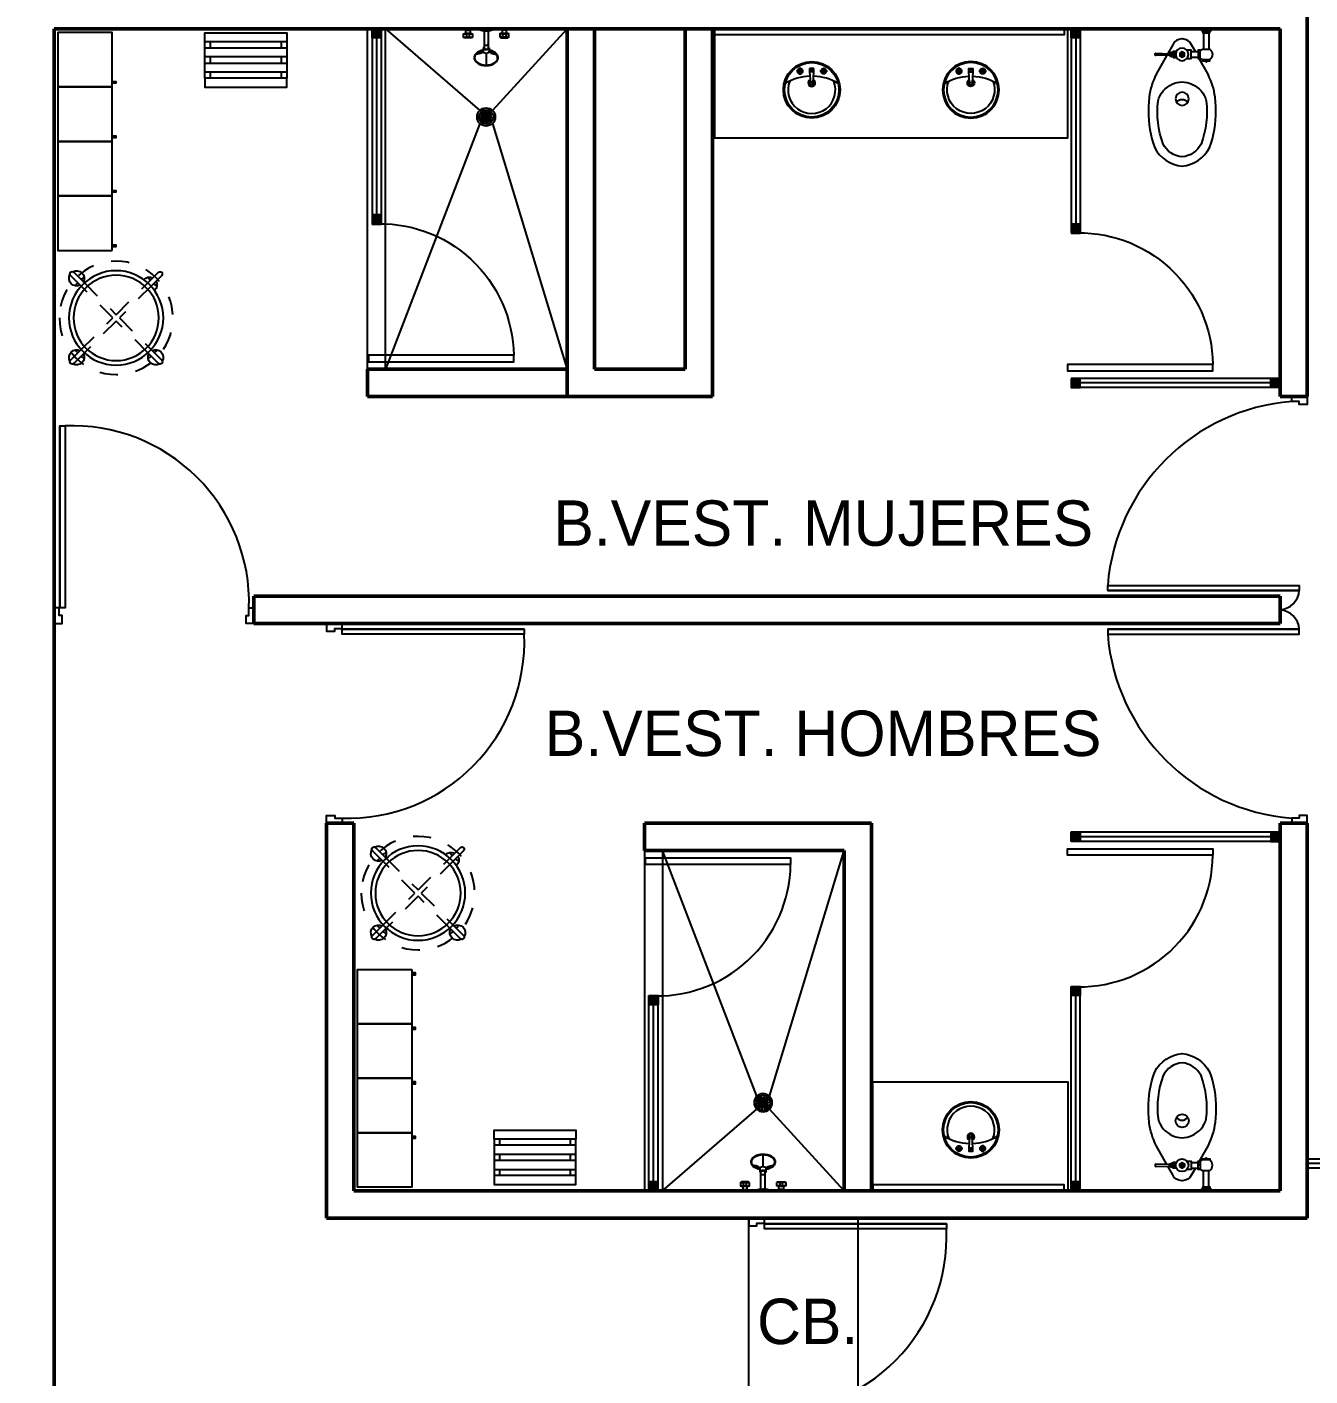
# Model space of a CAD drawing. Header units: millimetres. Extents: x 2523 to 2756, y 378 to 482.
# Drawn here: x 2573.53 to 2580.59, y 452.33 to 459.76 of the extents above; entities that cross this region are included whole.
import ezdxf

# ---------------------------------------------------------------- set-up
doc = ezdxf.new("R2010")
doc.units = ezdxf.units.MM
doc.linetypes.add('H25', pattern=[0.06, 0.0375, -0.0225])
for name, color, linetype in [('CANCEL', 6, 'Continuous'), ('MOBILIARIO', 161, 'Continuous'), ('MOBSANIT', 161, 'Continuous'), ('PISOS', 1, 'Continuous'), ('PUERTAS', 2, 'Continuous'), ('TEXTOS', 3, 'Continuous')]:
    doc.layers.add(name, color=color, linetype=linetype)
doc.layers.add('MUROS', color=7, linetype='Continuous', lineweight=50)
doc.styles.add('STYLE1', font='GOTHIC.TTF')

# ---------------------------------------------------------------- blocks, each defined once
blk = doc.blocks.new('PK80')
at = {"layer": 'CANCEL'}
blk.add_lwpolyline([(-0.7588, -0.0198), (-0.7588, 0.7802), (-0.7229, 0.7802), (-0.7229, -0.0198), (-0.7588, -0.0198), (-0.7588, 0.7728)], dxfattribs=at)
blk.add_arc((-0.7336, 0.0453), 0.735, 356.38877, 89.17046, dxfattribs=at)
blk = doc.blocks.new('P110')
at = {"color": 2}
blk.add_lwpolyline([(0.0317, 1.0882), (0.0317, 0.0853), (0.0317, 1.0882), (0.0594, 1.0882), (0.0594, 0.0853), (0.0317, 0.0853)], close=True, dxfattribs=at)
for points in [[(0, 0.0161), (0, 0), (0.0432, 0), (0.0432, 0.0443), (0.0277, 0.0443), (0.0277, 0.0853), (0, 0.0853), (0, 0.0678)], [(1.1, 0.0161), (1.1, 0), (1.0568, 0), (1.0568, 0.0443), (1.0723, 0.0443), (1.0723, 0.0853), (1.1, 0.0853), (1.1, 0.0678)]]:
    blk.add_lwpolyline(points, dxfattribs=at)
at = {"color": 8}
blk.add_arc((0.0995, 0.1158), 0.9733, 358.20212, 92.36267, dxfattribs=at)
blk = doc.blocks.new('PAR110')
at = {"layer": 'PUERTAS'}
for points in [[(-1.175, 0.1339), (-1.175, 0.15), (-1.1318, 0.15), (-1.1318, 0.1057), (-1.1473, 0.1057), (-1.1473, 0.0647), (-1.175, 0.0647), (-1.175, 0.0822)], [(1.175, 0.1339), (1.175, 0.15), (1.1318, 0.15), (1.1318, 0.1057), (1.1473, 0.1057), (1.1473, 0.0647), (1.175, 0.0647), (1.175, 0.0822)]]:
    blk.add_lwpolyline(points, dxfattribs=at)
for points in [[(-0.1067, -0.9491), (-0.1067, 0.106), (-0.1067, -0.9491), (-0.1344, -0.9491), (-0.1344, 0.106), (-0.1067, 0.106)], [(0.1067, -0.9491), (0.1067, 0.106), (0.1067, -0.9491), (0.1344, -0.9491), (0.1344, 0.106), (0.1067, 0.106)]]:
    blk.add_lwpolyline(points, close=True, dxfattribs=at)
for centre, start, end in [((-0.1143, -0.0084), 4.20585, 86.16297), ((0.1143, -0.0084), 93.83703, 175.79415)]:
    blk.add_arc(centre, 0.1146, start, end, dxfattribs=at)
at = {"layer": 'PUERTAS', "color": 8}
for centre, start, end in [((-0.048, 0.1502), 184.44319, 265.50468), ((0.048, 0.1502), 274.49532, 355.55681)]:
    blk.add_arc(centre, 1.1026, start, end, dxfattribs=at)
blk = doc.blocks.new('CASILLERO')
blk.add_lwpolyline([(0.15, 0), (-0.15, 0), (-0.15, 0.3), (0.15, 0.3)], close=True)
blk.add_lwpolyline([(0.12, 0), (0.12, -0.02), (0.13, -0.02), (0.13, 0)])
blk.add_circle((0.125, -0.0148), 0.00353)
blk = doc.blocks.new('OB046RS')
at = {"color": 8}
for p, q in [((-0.125, -0.0017), (-0.075, -0.0017)), ((-0.125, -0.0283), (-0.1075, -0.0283)), ((-0.125, -0.0467), (-0.1075, -0.0467)), ((-0.1117, -0.0067), (-0.1117, -0.005)), ((-0.0925, -0.0283), (-0.075, -0.0283)), ((-0.0925, -0.0467), (-0.075, -0.0467)), ((-0.0883, -0.0067), (-0.0883, -0.005)), ((0.125, -0.0017), (0.075, -0.0017)), ((0.0925, -0.0283), (0.075, -0.0283)), ((0.0925, -0.0467), (0.075, -0.0467)), ((0.0883, -0.0067), (0.0883, -0.005)), ((0.125, -0.0283), (0.1075, -0.0283)), ((0.125, -0.0467), (0.1075, -0.0467)), ((0.1117, -0.0067), (0.1117, -0.005))]:
    blk.add_line(p, q, dxfattribs=at)
for p, q in [((-0.0118, -0.0099), (-0.0118, -0.1053)), ((-0.0162, -0.1053), (-0.0162, -0.1258)), ((0.0162, -0.1053), (0.0162, -0.1254))]:
    blk.add_line(p, q)
at = {"color": 8, "linetype": 'Continuous'}
blk.add_line((0, -0.134), (0, -0.1995), dxfattribs=at)
for points in [[(-0.125, 0), (-0.125, -0.0017, -0.061783), (-0.1125, -0.005), (-0.0875, -0.005, -0.061233), (-0.075, -0.0017), (-0.075, 0)], [(0.04, 0), (-0.04, 0, 0.039972), (-0.04, -0.0005, 0.265446), (-0.0384, -0.0033, 0.073458), (-0.0283, -0.0074, 0.034708), (-0.0165, -0.0095, 0.025222), (0, -0.0103, 0.025222), (0.0165, -0.0095, 0.034708), (0.0283, -0.0074, 0.073458), (0.0384, -0.0033, 0.265446), (0.04, -0.0005, 0.265446)], [(0.125, 0), (0.125, -0.0017, 0.061783), (0.1125, -0.005), (0.0875, -0.005, 0.061233), (0.075, -0.0017), (0.075, 0)]]:
    blk.add_lwpolyline(points, format="xyb")
for points in [[(-0.075, -0.0467, -0.061233), (-0.0875, -0.05), (-0.1125, -0.05, -0.061233), (-0.125, -0.0467), (-0.125, -0.0283, -0.061233), (-0.1125, -0.025), (-0.0875, -0.025, -0.061233), (-0.075, -0.0283)], [(0.075, -0.0467, 0.061233), (0.0875, -0.05), (0.1125, -0.05, 0.061233), (0.125, -0.0467), (0.125, -0.0283, 0.061233), (0.1125, -0.025), (0.0875, -0.025, 0.061233), (0.075, -0.0283)]]:
    blk.add_lwpolyline(points, format="xyb", close=True)
for points in [[(-0.1125, -0.025), (-0.1125, -0.0067), (-0.0875, -0.0067), (-0.0875, -0.025)], [(0.1125, -0.025), (0.1125, -0.0067), (0.0875, -0.0067), (0.0875, -0.025)]]:
    blk.add_lwpolyline(points, close=True)
at = {"color": 8}
for points in [[(-0.0925, -0.0283), (-0.1075, -0.0283), (-0.1075, -0.0467), (-0.0925, -0.0467)], [(0.0925, -0.0283), (0.1075, -0.0283), (0.1075, -0.0467), (0.0925, -0.0467)]]:
    blk.add_lwpolyline(points, close=True, dxfattribs=at)
blk.add_lwpolyline([(0.0116, -0.0099), (0.0116, -0.1053)])
for centre, start, end in [((-0.1066, -0.0215), 210.28585, 262.30485), ((-0.1066, -0.0535), 97.69515, 149.71415), ((-0.0934, -0.0215), 277.69515, 329.71415), ((-0.0934, -0.0535), 30.28585, 82.30485), ((0.0934, -0.0215), 210.28585, 262.30485), ((0.0934, -0.0535), 97.69515, 149.71415), ((0.1066, -0.0215), 277.69515, 329.71415), ((0.1066, -0.0535), 30.28585, 82.30485)]:
    blk.add_arc(centre, 0.00685, start, end, dxfattribs=at)
for centre, major_axis, ratio, start_param, end_param in [((0, -0.1593), (0.0661, 0), 0.651718, 1.818826, 7.605952), ((0, -0.1053), (0.0162, 0), 0.527636, 2.382421, 7.061397), ((0, -0.1254), (-0.0162, 0), 0.527636, 6.283185, 9.424778)]:
    blk.add_ellipse(centre, major_axis=major_axis, ratio=ratio, start_param=start_param, end_param=end_param)
at = {"color": 8, "linetype": 'Continuous'}
for centre, major_axis, start_param, end_param in [((-0.0001, -0.0846), (-0.0117, 0), 0, 3.141593), ((-0.0001, -0.1053), (0.0117, 0), 3.141593, 6.283185)]:
    blk.add_ellipse(centre, major_axis=major_axis, ratio=0.492669, start_param=start_param, end_param=end_param, dxfattribs=at)
for points, knots in [([(-0.0162, -0.1201), (-0.0332, -0.1231), (-0.0471, -0.1302), (-0.0697, -0.1553), (-0.0644, -0.1769), (-0.0204, -0.2021), (0.0162, -0.2029), (0.0625, -0.1794), (0.0699, -0.158), (0.0491, -0.1312), (0.0338, -0.1231), (0.0162, -0.1201)], [1.841048, 1.841048, 1.841048, 1.841048, 2.612133, 2.612133, 3.991744, 3.991744, 5.371356, 5.371356, 6.750968, 6.750968, 7.599415, 7.599415, 7.599415, 7.599415]), ([(-0.0162, -0.1254), (-0.0162, -0.1254), (-0.0234, -0.1307), (-0.0345, -0.1368), (-0.0466, -0.1391), (-0.0555, -0.1395)], [3.6028153, 3.6028153, 3.6028153, 3.6028153, 3.9917443, 3.9917443, 4.5563439, 4.5563439, 4.5563439, 4.5563439]), ([(0.0162, -0.1254), (0.0162, -0.1254), (0.0234, -0.1307), (0.0345, -0.1368), (0.0466, -0.1391), (0.0555, -0.1395)], [3.6028153, 3.6028153, 3.6028153, 3.6028153, 3.9917443, 3.9917443, 4.5563439, 4.5563439, 4.5563439, 4.5563439])]:
    blk.add_open_spline(points, degree=3, knots=knots, dxfattribs=at)
blk = doc.blocks.new('CH2S')
at = {"color": 8}
for points in [[(-0.0102, 0.0309), (-0.0129, 0.0335), (-0.0339, 0.0121), (-0.0312, 0.0094)], [(0.0057, 0.0294), (0.0029, 0.0321), (-0.0321, -0.0037), (-0.0294, -0.0064)], [(0.032, 0.0035), (0.0293, 0.0062), (-0.0058, -0.0295), (-0.0031, -0.0322)], [(0.0338, -0.0123), (0.031, -0.0096), (0.01, -0.031), (0.0128, -0.0337)]]:
    blk.add_lwpolyline(points, close=True, dxfattribs=at)
for points in [[(0.0217, 0.0276), (0.0184, 0.0308), (-0.0306, -0.0192), (-0.0274, -0.0223), (0.0217, 0.0276)], [(0.0305, 0.019), (0.0272, 0.0222), (-0.0218, -0.0278), (-0.0186, -0.0309), (0.0305, 0.019)]]:
    blk.add_lwpolyline(points, dxfattribs=at)
for radius in [0.05, 0.04]:
    blk.add_circle((0, 0), radius)
blk = doc.blocks.new('A$C05C22262')
for p, q in [((0.0372, 0.7345), (0.0372, 0.6445)), ((0.0672, 0.7345), (0.0672, 0.6445)), ((0.1355, 0.6305), (0.0975, 0.6305)), ((0.1355, 0.5995), (0.0975, 0.5995))]:
    blk.add_line(p, q)
at = {"color": 8}
for p, q in [((0.0383, 0.7345), (0.0383, 0.742)), ((0.0522, 0.7345), (0.0522, 0.742)), ((0.0661, 0.7345), (0.0661, 0.742)), ((0.0975, 0.6321), (0.0854, 0.6321)), ((0.0854, 0.615), (0.0975, 0.615)), ((0.0975, 0.5979), (0.0854, 0.5979)), ((0.19, 0.615), (0.18, 0.615)), ((0.185, 0.61), (0.185, 0.62)), ((0.2212, 0.6272), (0.2178, 0.6272)), ((0.2212, 0.6028), (0.2178, 0.6028)), ((0.2345, 0.624), (0.2212, 0.624)), ((0.2345, 0.615), (0.2212, 0.615)), ((0.2345, 0.606), (0.2212, 0.606)), ((0.0331, 0.5855), (0.0331, 0.5844)), ((0.0373, 0.5789), (0.0373, 0.5844)), ((0.0522, 0.5789), (0.0522, 0.5844)), ((0.0671, 0.5789), (0.0671, 0.5844)), ((0.0713, 0.5855), (0.0713, 0.5844))]:
    blk.add_line(p, q, dxfattribs=at)
for points in [[(0.0254, 0.75), (0.079, 0.75, -0.443315), (0.0715, 0.742), (0.033, 0.742, -0.443315)], [(0.254, 0.611), (0.3289, 0.6091, 0.421553), (0.334, 0.6141), (0.334, 0.6159, 0.421553), (0.3289, 0.6209), (0.254, 0.619)], [(0.0485, 0.5789), (0.0559, 0.5789), (0.0559, 0.577, -0.414214), (0.0537, 0.5748), (0.0507, 0.5748, -0.414214), (0.0485, 0.577)]]:
    blk.add_lwpolyline(points, format="xyb", close=True, dxfattribs=at)
for points in [[(0.0716, 0.742), (0.0716, 0.7345), (0.0329, 0.7345), (0.0329, 0.742)], [(0.198, 0.6225), (0.198, 0.6075), (0.185, 0.6), (0.172, 0.6075), (0.172, 0.6225), (0.185, 0.63)], [(0.2345, 0.5985), (0.2212, 0.5985), (0.2212, 0.6315), (0.2345, 0.6315)], [(0.2468, 0.6037), (0.2345, 0.6037), (0.2345, 0.6263), (0.2468, 0.6263)], [(0.254, 0.6076), (0.2468, 0.6076), (0.2468, 0.6224), (0.254, 0.6224)], [(0.0319, 0.5844), (0.0726, 0.5844), (0.0726, 0.5789), (0.0319, 0.5789)]]:
    blk.add_lwpolyline(points, close=True, dxfattribs=at)
for points in [[(0.112, 0.6305), (0.1331, 0.6684, -0.290731), (0.1829, 0.7), (0.185, 0.7), (0.1871, 0.7, -0.290731), (0.2369, 0.6684), (0.2642, 0.6193)], [(0.269, 0.6106), (0.3276, 0.5055, -0.085425), (0.3664, 0.3793), (0.37, 0.3285), (0.37, 0.304, -0.095638), (0.3357, 0.1009, -0.260174), (0.185, 0, -0.260174), (0.0343, 0.1009, -0.095638), (0, 0.304), (0, 0.3285), (0.0036, 0.3793, -0.085425), (0.0424, 0.5055), (0.0906, 0.592)], [(0.0854, 0.6346, 0.154601), (0.0726, 0.6445), (0.0319, 0.6445, 0.455032), (0.0319, 0.5855), (0.0713, 0.5855, 0.259938), (0.0854, 0.5954)]]:
    blk.add_lwpolyline(points, format="xyb")
blk.add_lwpolyline([(0.0854, 0.592), (0.0854, 0.638), (0.0975, 0.638), (0.0975, 0.592)], close=True)
blk.add_lwpolyline([(0.1588, 0.5918), (0.1355, 0.5918), (0.1355, 0.6382), (0.1588, 0.6382)])
blk.add_lwpolyline([(0.185, 0.4634, 0.094025), (0.1309, 0.4507, 0.231007), (0.0523, 0.359), (0.0523, 0.359, 0.115347), (0.08, 0.1212, 0.246972), (0.185, 0.0502, 0.246972), (0.29, 0.1212, 0.115347), (0.3177, 0.359), (0.3177, 0.359, 0.231007), (0.2391, 0.4507, 0.094025)], format="xyb", close=True)
for radius in [0.035, 0.0095]:
    blk.add_circle((0.185, 0.615), radius)
blk.add_circle((0.185, 0.3704), 0.0362, dxfattribs=at)
blk.add_arc((0.185, 0.3312), 0.0362, 32.83407, 147.16593, dxfattribs=at)
blk = doc.blocks.new('WC')
at = {"layer": 'MOBSANIT', "rotation": 180}
blk.add_blockref('A$C05C22262', (0.1695, 0.75), dxfattribs=at)
blk = doc.blocks.new('A$C4AA2731D')
at = {"color": 8}
for p, q in [((0.1485, 0.1167), (0.1639, 0.1167)), ((0.0792, 0.0534), (0.1028, 0.0534)), ((0.091, 0.0652), (0.091, 0.0415)), ((0.1444, 0.0577), (0.168, 0.0577)), ((0.2333, 0.0534), (0.2097, 0.0534)), ((0.2215, 0.0652), (0.2215, 0.0415))]:
    blk.add_line(p, q, dxfattribs=at)
for points in [[(0.1485, 0.1166), (0.1444, 0.0578, 0.015831), (0.1444, 0.0577), (0.1444, 0.0407, 0.414214), (0.147, 0.0381), (0.1654, 0.0381, 0.414214), (0.168, 0.0407), (0.168, 0.0577, 0.015831), (0.168, 0.0578), (0.1639, 0.1166, -0.015831), (0.1639, 0.1168), (0.1639, 0.1288, 0.414214), (0.1614, 0.1314), (0.1511, 0.1314, 0.414214), (0.1485, 0.1288), (0.1485, 0.1168, -0.015831)], [(0.0757, 0.057, 0.247805), (0.0873, 0.0686, -0.116963), (0.0946, 0.0686, 0.247805), (0.1062, 0.057, -0.116963), (0.1062, 0.0497, 0.247805), (0.0946, 0.0381, -0.116963), (0.0873, 0.0381, 0.247805), (0.0757, 0.0497, -0.116963)], [(0.2367, 0.057, -0.247805), (0.2251, 0.0686, 0.116963), (0.2178, 0.0686, -0.247805), (0.2062, 0.057, 0.116963), (0.2062, 0.0497, -0.247805), (0.2178, 0.0381, 0.116963), (0.2251, 0.0381, -0.247805), (0.2367, 0.0497, 0.116963)]]:
    blk.add_lwpolyline(points, format="xyb", close=True)
for centre, radius in [((0.1562, 0.1562), 0.1562), ((0.091, 0.0534), 0.00217), ((0.091, 0.0534), 0.00217), ((0.1562, 0.0448), 0.00331), ((0.2215, 0.0534), 0.00217), ((0.2215, 0.0534), 0.00217)]:
    blk.add_circle(centre, radius)
blk.add_circle((0.1562, 0.1562), 0.1498, dxfattribs=at)
for centre, radius, start, end in [((0.1562, 0.1562), 0.1305, 338.47123, 201.52877), ((0.1562, 0.3614), 0.2806, 238.72215, 267.86716), ((0.1562, 0.1183), 0.0193, 298.32639, 242.88887), ((0.1562, 0.1183), 0.0121, 129.79182, 224.41689), ((0.1562, 0.1183), 0.0121, 315.58311, 50.20818), ((0.1562, 0.3614), 0.2806, 272.13284, 301.27785), ((0.091, 0.0534), 0.0145, 106.4867, 163.5133), ((0.091, 0.0534), 0.0145, 196.4867, 253.5133), ((0.091, 0.0534), 0.0145, 16.4867, 73.5133), ((0.091, 0.0534), 0.0145, 286.4867, 343.5133), ((0.2215, 0.0534), 0.0145, 106.4867, 163.5133), ((0.2215, 0.0534), 0.0145, 196.4867, 253.5133), ((0.2215, 0.0534), 0.0145, 16.4867, 73.5133), ((0.2215, 0.0534), 0.0145, 286.4867, 343.5133)]:
    blk.add_arc(centre, radius, start, end, dxfattribs=at)
blk = doc.blocks.new('91040269')
at = {"color": 8}
for p, q in [((0, -0.05), (0, -0.083)), ((0.03, -0.05), (0.03, -0.083)), ((0.42, -0.083), (0.42, -0.05)), ((0.45, -0.083), (0.45, -0.05)), ((0, -0.133), (0, -0.167)), ((0.03, -0.133), (0.03, -0.167)), ((0.42, -0.167), (0.42, -0.133)), ((0.45, -0.167), (0.45, -0.133)), ((0, -0.217), (0, -0.25)), ((0.03, -0.217), (0.03, -0.25)), ((0.42, -0.25), (0.42, -0.217)), ((0.45, -0.25), (0.45, -0.217))]:
    blk.add_line(p, q, dxfattribs=at)
for points in [[(0.45, -0.05), (0.45, 0), (0, 0), (0, -0.05)], [(0.45, -0.133), (0.45, -0.083), (0, -0.083), (0, -0.133)], [(0.45, -0.217), (0.45, -0.167), (0, -0.167), (0, -0.217)], [(0.45, -0.25), (0.45, -0.3), (0, -0.3), (0, -0.25)]]:
    blk.add_lwpolyline(points, close=True)
blk = doc.blocks.new('31910456')
at = {"color": 8, "linetype": 'H25'}
for p, q in [((35.567, 5.3042), (35.567, 5.057)), ((35.592, 5.057), (35.592, 5.3042)), ((35.567, 5.057), (35.3198, 5.057)), ((35.8392, 5.057), (35.592, 5.057)), ((35.3198, 5.032), (35.567, 5.032)), ((35.567, 5.032), (35.567, 4.7848)), ((35.592, 5.032), (35.8392, 5.032)), ((35.592, 4.7848), (35.592, 5.032))]:
    blk.add_line(p, q, dxfattribs=at)
at = {"color": 8}
for points in [[(35.592, 5.3042), (35.592, 5.387, 1), (35.567, 5.387), (35.567, 5.3042)], [(35.3198, 5.057), (35.237, 5.057, 1), (35.237, 5.032), (35.3198, 5.032)], [(35.8392, 5.032), (35.922, 5.032, 1), (35.922, 5.057), (35.8392, 5.057)], [(35.567, 4.7848), (35.567, 4.702, 1), (35.592, 4.702), (35.592, 4.7848)]]:
    blk.add_lwpolyline(points, format="xyb", dxfattribs=at)
at = {"color": 8, "linetype": 'H25'}
blk.add_circle((35.5795, 5.0445), 0.3125, dxfattribs=at)
for radius in [0.26, 0.235]:
    blk.add_circle((35.5795, 5.0445), radius)
for centre, start, end in [((35.5795, 5.352), 105.32201, 252.7553), ((35.5795, 5.352), 287.2447, 74.67799), ((35.3218, 5.0445), 88.52921, 162.7553), ((35.887, 5.0445), 15.32201, 162.7553), ((35.3218, 5.0445), 197.2447, 271.47079), ((35.887, 5.0445), 197.2447, 344.67799), ((35.5795, 4.737), 107.2447, 254.67799), ((35.5795, 4.737), 285.32201, 72.7553)]:
    blk.add_arc(centre, 0.0422, start, end)
at = {"color": 8}
for centre, start, end in [((35.5683, 5.2809), 91.54464, 115.98566), ((35.5906, 5.2809), 64.01434, 88.45536), ((35.2507, 5.0556), 1.54464, 25.98566), ((35.8158, 5.0556), 1.54464, 25.98566), ((35.2507, 5.0333), 334.01434, 358.45536), ((35.8158, 5.0333), 334.01434, 358.45536), ((35.5683, 4.8081), 244.01434, 268.45536), ((35.5906, 4.8081), 271.54464, 295.98566)]:
    blk.add_arc(centre, 0.05, start, end, dxfattribs=at)

msp = doc.modelspace()

# ---------------------------------------------------------------- linework, layer by layer
at = {"layer": 'CANCEL'}
for p, q in [((2575.4255, 459.7493), (2575.4255, 458.6743)), ((2575.4505, 459.7493), (2575.4505, 458.6743)), ((2575.4755, 459.7493), (2575.4755, 458.6743)), ((2579.2755, 459.7493), (2579.2755, 458.6243)), ((2579.3005, 459.7493), (2579.3005, 458.6243)), ((2579.3255, 459.7493), (2579.3255, 458.6243)), ((2580.4255, 457.8243), (2579.2755, 457.8243)), ((2580.4255, 457.7993), (2579.2755, 457.7993)), ((2580.4255, 457.7743), (2579.2755, 457.7743)), ((2580.4255, 455.3243), (2579.2755, 455.3243)), ((2580.4255, 455.2993), (2579.2755, 455.2993)), ((2580.4255, 455.2743), (2579.2755, 455.2743)), ((2579.2755, 453.3493), (2579.2755, 454.4743)), ((2579.3005, 453.3493), (2579.3005, 454.4743)), ((2579.3255, 453.3493), (2579.3255, 454.4743)), ((2576.9505, 453.3493), (2576.9505, 454.4243)), ((2576.9755, 453.3493), (2576.9755, 454.4243)), ((2577.0005, 453.3493), (2577.0005, 454.4243))]:
    msp.add_line(p, q, dxfattribs=at)
for points in [[(2575.4255, 459.7493), (2575.4755, 459.7493), (2575.4755, 459.6993), (2575.4255, 459.6993)], [(2579.2755, 459.7493), (2579.3255, 459.7493), (2579.3255, 459.6993), (2579.2755, 459.6993)], [(2575.4255, 458.6743), (2575.4755, 458.6743), (2575.4755, 458.7243), (2575.4255, 458.7243)], [(2579.2755, 458.6243), (2579.3255, 458.6243), (2579.3255, 458.6743), (2579.2755, 458.6743)], [(2579.2755, 457.8243), (2579.2755, 457.7743), (2579.3255, 457.7743), (2579.3255, 457.8243)], [(2580.4255, 457.8243), (2580.4255, 457.7743), (2580.3755, 457.7743), (2580.3755, 457.8243)], [(2579.2755, 455.2743), (2579.2755, 455.3243), (2579.3255, 455.3243), (2579.3255, 455.2743)], [(2580.4255, 455.2743), (2580.4255, 455.3243), (2580.3755, 455.3243), (2580.3755, 455.2743)], [(2579.2755, 454.4743), (2579.3255, 454.4743), (2579.3255, 454.4243), (2579.2755, 454.4243)], [(2576.9505, 454.4243), (2577.0005, 454.4243), (2577.0005, 454.3743), (2576.9505, 454.3743)], [(2576.9505, 453.3493), (2577.0005, 453.3493), (2577.0005, 453.3993), (2576.9505, 453.3993)], [(2579.2755, 453.3493), (2579.3255, 453.3493), (2579.3255, 453.3993), (2579.2755, 453.3993)]]:
    msp.add_lwpolyline(points, close=True, dxfattribs=at)
for points in [[(2583.0507, 449.9243), (2581.8382, 449.9241), (2581.8382, 453.5243), (2580.5755, 453.5243)], [(2583.0505, 449.8993), (2581.813, 449.8993), (2581.813, 453.4993), (2580.5755, 453.4993)], [(2583.0504, 449.8743), (2581.7879, 449.8745), (2581.7879, 453.4743), (2580.5755, 453.4743)]]:
    msp.add_lwpolyline(points, dxfattribs=at)
for points in [[(2575.4255, 459.7493), (2575.4755, 459.7493), (2575.4255, 459.6993), (2575.4755, 459.6993)], [(2579.2755, 459.7493), (2579.3255, 459.7493), (2579.2755, 459.6993), (2579.3255, 459.6993)], [(2575.4255, 458.6743), (2575.4755, 458.6743), (2575.4255, 458.7243), (2575.4755, 458.7243)], [(2579.2755, 458.6243), (2579.3255, 458.6243), (2579.2755, 458.6743), (2579.3255, 458.6743)], [(2579.2755, 457.8243), (2579.2755, 457.7743), (2579.3255, 457.8243), (2579.3255, 457.7743)], [(2580.4255, 457.8243), (2580.4255, 457.7743), (2580.3755, 457.8243), (2580.3755, 457.7743)], [(2579.2755, 455.2743), (2579.2755, 455.3243), (2579.3255, 455.2743), (2579.3255, 455.3243)], [(2580.4255, 455.2743), (2580.4255, 455.3243), (2580.3755, 455.2743), (2580.3755, 455.3243)], [(2579.2755, 454.4743), (2579.3255, 454.4743), (2579.2755, 454.4243), (2579.3255, 454.4243)], [(2576.9505, 454.4243), (2577.0005, 454.4243), (2576.9505, 454.3743), (2577.0005, 454.3743)], [(2576.9505, 453.3493), (2577.0005, 453.3493), (2576.9505, 453.3993), (2577.0005, 453.3993)], [(2579.2755, 453.3493), (2579.3255, 453.3493), (2579.2755, 453.3993), (2579.3255, 453.3993)]]:
    msp.add_solid(points, dxfattribs=at)
at = {"layer": 'MOBILIARIO'}
msp.add_lwpolyline([(2577.5005, 452.0993), (2577.5005, 453.1993), (2578.1005, 453.1993), (2578.1005, 452.0993)], close=True, dxfattribs=at)
at = {"layer": 'MOBSANIT'}
for points in [[(2577.3122, 459.1493), (2579.2576, 459.1493), (2579.2576, 459.7493), (2577.3122, 459.7493)], [(2579.2367, 459.7493), (2579.2367, 459.7158), (2577.3122, 459.7158), (2577.3122, 459.7493)], [(2578.1838, 453.9493), (2579.2576, 453.9493), (2579.2576, 453.3493), (2578.1838, 453.3493)], [(2579.2367, 453.3493), (2579.2367, 453.3828), (2578.1838, 453.3828), (2578.1838, 453.3493)]]:
    msp.add_lwpolyline(points, close=True, dxfattribs=at)
at = {"layer": 'MUROS'}
for p, q in [((2580.5755, 457.7243), (2580.5755, 459.8993)), ((2573.6743, 451.2968), (2573.6755, 459.7493)), ((2573.6755, 459.7493), (2580.4255, 459.7493)), ((2576.5005, 457.7243), (2576.5005, 459.7493)), ((2576.6505, 459.7493), (2576.6505, 457.8743)), ((2577.1505, 459.7493), (2577.1505, 457.8743)), ((2577.3005, 457.7243), (2577.3005, 459.7493)), ((2580.4255, 459.7493), (2580.4255, 457.7243)), ((2576.6505, 457.8743), (2577.1505, 457.8743)), ((2577.3005, 457.7243), (2576.5005, 457.7243)), ((2580.4255, 457.7243), (2580.5755, 457.7243)), ((2574.7755, 456.4743), (2574.7755, 456.6243)), ((2580.4255, 456.6243), (2574.7755, 456.6243)), ((2580.4255, 456.6243), (2580.4255, 456.4743)), ((2580.4255, 456.4743), (2580.4255, 456.6243)), ((2574.7755, 456.4743), (2580.4255, 456.4743)), ((2575.1755, 455.3743), (2575.1755, 453.1993)), ((2575.3255, 455.3743), (2575.1755, 455.3743)), ((2575.3255, 453.3493), (2575.3255, 455.3743)), ((2580.4255, 455.3743), (2580.4255, 453.3493)), ((2580.5755, 455.3743), (2580.4255, 455.3743)), ((2580.5755, 453.1993), (2580.5755, 455.3743)), ((2580.4255, 453.3493), (2575.3255, 453.3493)), ((2580.5755, 453.1993), (2575.1755, 453.1993))]:
    msp.add_line(p, q, dxfattribs=at)
at = {"layer": 'MUROS', "color": 3}
for p, q in [((2575.4005, 457.8743), (2576.5005, 457.8743)), ((2575.4005, 457.8743), (2575.4005, 457.7243)), ((2576.5005, 457.7243), (2575.4005, 457.7243)), ((2578.1755, 455.3743), (2576.9255, 455.3743)), ((2576.9255, 455.2243), (2576.9255, 455.3743)), ((2578.1755, 453.3493), (2578.1755, 455.3743)), ((2576.9255, 455.2243), (2578.0255, 455.2243)), ((2578.0255, 455.2243), (2578.0255, 453.3493))]:
    msp.add_line(p, q, dxfattribs=at)
at = {"layer": 'PISOS'}
for p, q in [((2575.4005, 457.8743), (2575.4005, 459.7493)), ((2575.5005, 459.7493), (2576.0187, 459.2994)), ((2575.5005, 457.8743), (2575.5005, 459.7493)), ((2576.5005, 459.7493), (2576.0894, 459.2994)), ((2576.0187, 459.2287), (2575.5005, 457.8743)), ((2576.0894, 459.2287), (2576.5005, 457.8739)), ((2576.9255, 455.2243), (2576.9255, 453.3493)), ((2577.5437, 453.8699), (2577.0255, 455.2243)), ((2577.0255, 455.2243), (2577.0255, 453.3493)), ((2577.6144, 453.8699), (2578.0255, 455.2247)), ((2577.0255, 453.3493), (2577.5437, 453.7992)), ((2578.0255, 453.3493), (2577.6144, 453.7992))]:
    msp.add_line(p, q, dxfattribs=at)

# ---------------------------------------------------------------- block references
at = {"layer": 'CANCEL', "xscale": -1, "rotation": 270}
for p in [(2575.4255, 458.6743), (2579.2755, 458.6243)]:
    msp.add_blockref('PK80', p, dxfattribs=at)
at = {"layer": 'CANCEL', "rotation": 270}
for p in [(2576.9505, 454.4243), (2579.2755, 454.4743)]:
    msp.add_blockref('PK80', p, dxfattribs=at)
at = {"layer": 'MOBILIARIO', "xscale": -1}
for name, p, rotation in [('CASILLERO', (2573.9955, 459.5793), 90), ('CASILLERO', (2573.9955, 459.2793), 90), ('CASILLERO', (2573.9955, 458.9793), 90), ('CASILLERO', (2573.9955, 458.6793), 90), ('31910456', (2602.742, 479.7488), 44.99999860538269), ('31910456', (2604.4044, 476.5806), 44.99999860538269), ('CH2S', (2577.579, 453.8345), 269.9999999999479), ('OB046RS', (2577.579, 453.3493), 180)]:
    msp.add_blockref(name, p, dxfattribs=dict(at, rotation=rotation))
at = {"layer": 'MOBILIARIO'}
msp.add_blockref('OB046RS', (2576.054, 459.7493), dxfattribs=at)
for name, p, rotation in [('CH2S', (2576.054, 459.2641), 270.0000000000521), ('CASILLERO', (2575.6455, 454.4193), 90), ('CASILLERO', (2575.6455, 454.1193), 90), ('CASILLERO', (2575.6455, 453.8193), 90), ('CASILLERO', (2575.6455, 453.5193), 90)]:
    msp.add_blockref(name, p, dxfattribs=dict(at, rotation=rotation))
at = {"layer": 'MOBSANIT', "xscale": -1}
msp.add_blockref('91040269', (2574.9555, 459.7273), dxfattribs=at)
at = {"layer": 'MOBSANIT', "xscale": -1, "rotation": 180}
for name, p in [('WC', (2579.9018, 459.7435)), ('A$C4AA2731D', (2578.5667, 459.5696))]:
    msp.add_blockref(name, p, dxfattribs=at)
at = {"layer": 'MOBSANIT', "rotation": 180}
for name, p in [('A$C4AA2731D', (2578.0031, 459.5696)), ('91040269', (2576.5483, 453.3838))]:
    msp.add_blockref(name, p, dxfattribs=at)
at = {"layer": 'MOBSANIT'}
for name, p in [('WC', (2579.9018, 453.3551)), ('A$C4AA2731D', (2578.5667, 453.529))]:
    msp.add_blockref(name, p, dxfattribs=at)
at = {"layer": 'PUERTAS'}
for name, p, rotation in [('PAR110', (2580.4255, 456.5493), 270.0000000003474), ('P110', (2575.1755, 456.4743), 270), ('P110', (2577.5005, 453.1993), 270)]:
    msp.add_blockref(name, p, dxfattribs=dict(at, rotation=rotation))
msp.add_blockref('P110', (2573.6755, 456.4743), dxfattribs=at)

# ---------------------------------------------------------------- texts
at = {"layer": 'TEXTOS', "char_height": 0.25, "width": 2.925303, "attachment_point": 5, "style": 'STYLE1'}
for s, insert in [('B.VEST. MUJERES', (2577.9102, 457.0252)), ('B.VEST. HOMBRES', (2577.9095, 455.8674)), ('CB.', (2577.8245, 452.6287))]:
    msp.add_mtext(s, dxfattribs=dict(at, insert=insert))

doc.saveas('drawing.dxf')
